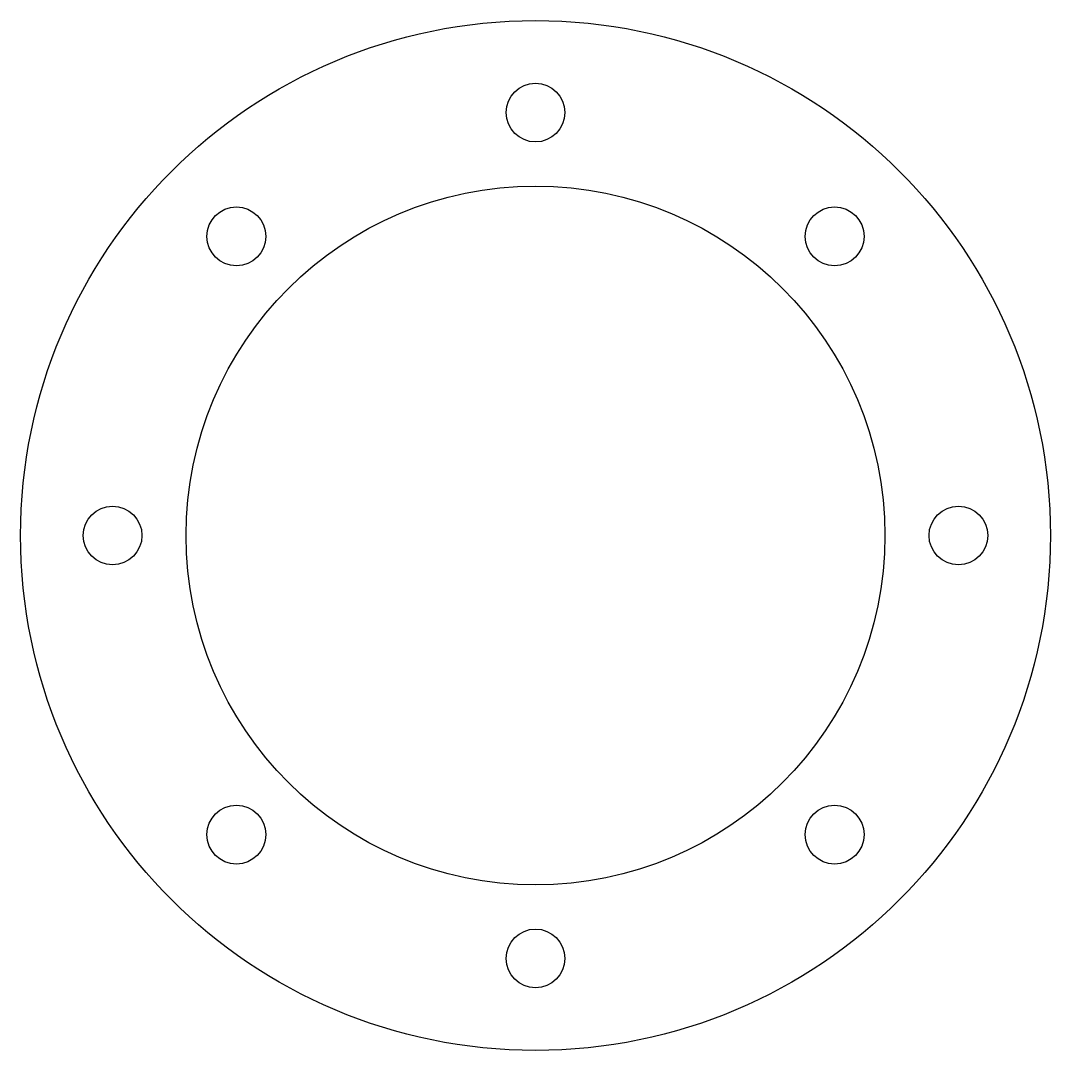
# Model space of a CAD drawing. Header units: millimetres. Extents: x -70 to 70, y -70 to 70.
import ezdxf

# ---------------------------------------------------------------- set-up
doc = ezdxf.new("R2010")
doc.units = ezdxf.units.MM

msp = doc.modelspace()

# ---------------------------------------------------------------- linework, layer by layer
at = {"color": 7, "linetype": 'Continuous', "lineweight": 25}
for centre, radius in [((0, 0), 70), ((0, 57.5), 4), ((0, 0), 47.5), ((-40.66, 40.66), 4), ((40.66, 40.66), 4), ((-57.5, 0), 4), ((57.5, 0), 4), ((-40.66, -40.66), 4), ((40.66, -40.66), 4), ((0, -57.5), 4)]:
    msp.add_circle(centre, radius, dxfattribs=at)

doc.saveas('drawing.dxf')
